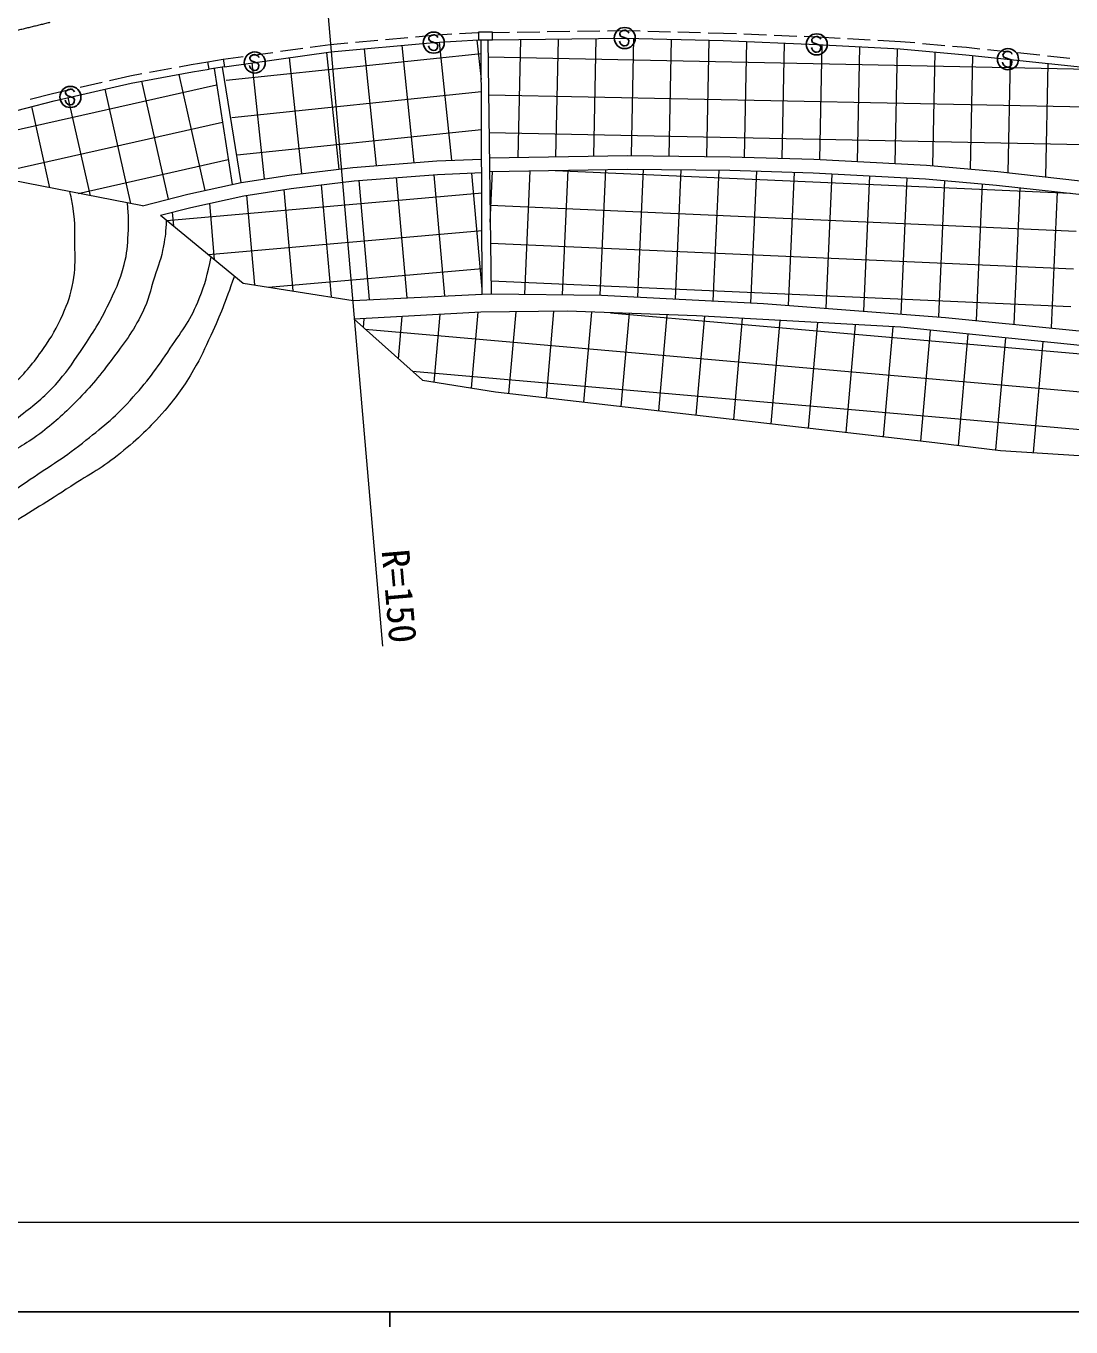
# Model space of a CAD drawing. Units: millimetres, scale not verified. Extents: x 40000 to 680000, y 20000 to 380000.
# Drawn here: x 143868 to 213174, y 204000 to 290254 of the extents above; entities that cross this region are included whole.
import ezdxf
from ezdxf.enums import TextEntityAlignment as Align

# ---------------------------------------------------------------- set-up
doc = ezdxf.new("R2010")
doc.units = ezdxf.units.MM
doc.header["$LTSCALE"] = 1000
doc.linetypes.add('CHAIN', pattern=[18.5, 12, -1.5, 3.5, -1.5])
for name, color, linetype, lineweight in [('M-BMK', 2, 'CHAIN', 13), ('M-STR-HTXT', 7, 'Continuous', 13), ('M-STR-STRC', 7, 'Continuous', 25), ('M-TTL-BAND', 7, 'Continuous', 25), ('M-WORK', 1, 'Continuous', 13)]:
    doc.layers.add(name, color=color, linetype=linetype, lineweight=lineweight)
doc.styles.add('ＭＳ ゴシック', font='')
doc.styles.get('ＭＳ ゴシック').set_extended_font_data('MS Gothic')

msp = doc.modelspace()

# ---------------------------------------------------------------- linework, layer by layer
at = {"layer": 'M-BMK'}
msp.add_arc((179862, 144483), 150000, 96.19375, 126.60808, dxfattribs=at)
at = {"layer": 'M-STR-HTXT'}
for p, q in [((163679, 293607), (167510, 249134)), ((92786, 210941), (383011, 210941))]:
    msp.add_line(p, q, dxfattribs=at)
at = {"layer": 'M-STR-STRC'}
for p, q in [((183348, 289893), (183258, 289796)), ((183440, 289958), (183348, 289893)), ((183556, 289982), (183440, 289958)), ((183637, 289971), (183556, 289982)), ((183738, 289920), (183637, 289971)), ((183815, 289868), (183738, 289920)), ((183839, 289790), (183815, 289868)), ((170590, 289493), (170579, 289413)), ((170579, 289413), (170639, 289286)), ((170680, 289590), (170590, 289493)), ((170639, 289286), (170745, 289234)), ((170772, 289655), (170680, 289590)), ((170745, 289234), (171118, 289103)), ((170888, 289678), (170772, 289655)), ((170969, 289667), (170888, 289678)), ((171070, 289617), (170969, 289667)), ((171147, 289564), (171070, 289617)), ((171118, 289103), (171174, 288982)), ((171171, 289486), (171147, 289564)), ((171174, 288982), (171153, 288823)), ((183249, 289174), (183222, 289251)), ((183258, 289796), (183247, 289717)), ((183247, 289717), (183307, 289589)), ((183308, 289050), (183249, 289174)), ((183307, 289589), (183413, 289538)), ((183380, 288998), (183308, 289050)), ((183483, 288946), (183380, 288998)), ((183413, 289538), (183785, 289406)), ((183684, 288955), (183567, 288934)), ((183772, 289022), (183684, 288955)), ((183821, 289126), (183772, 289022)), ((183785, 289406), (183842, 289285)), ((183842, 289285), (183821, 289126)), ((195992, 289379), (195981, 289299)), ((195981, 289299), (196041, 289172)), ((196082, 289476), (195992, 289379)), ((196041, 289172), (196147, 289120)), ((196174, 289541), (196082, 289476)), ((196147, 289120), (196520, 288989)), ((196290, 289565), (196174, 289541)), ((196371, 289553), (196290, 289565)), ((196472, 289503), (196371, 289553)), ((196549, 289450), (196472, 289503)), ((196520, 288989), (196576, 288868)), ((196573, 289372), (196549, 289450)), ((158720, 288176), (158709, 288096)), ((158709, 288096), (158769, 287969)), ((158810, 288273), (158720, 288176)), ((158901, 288338), (158810, 288273)), ((159017, 288362), (158901, 288338)), ((159098, 288350), (159017, 288362)), ((159200, 288300), (159098, 288350)), ((159277, 288248), (159200, 288300)), ((159301, 288170), (159277, 288248)), ((170581, 288871), (170554, 288948)), ((170640, 288746), (170581, 288871)), ((170713, 288695), (170640, 288746)), ((170815, 288643), (170713, 288695)), ((170899, 288631), (170815, 288643)), ((171017, 288651), (170899, 288631)), ((171104, 288718), (171017, 288651)), ((171153, 288823), (171104, 288718)), ((183567, 288934), (183483, 288946)), ((195983, 288757), (195956, 288834)), ((196042, 288633), (195983, 288757)), ((196115, 288581), (196042, 288633)), ((196217, 288529), (196115, 288581)), ((196301, 288517), (196217, 288529)), ((196419, 288537), (196301, 288517)), ((196506, 288604), (196419, 288537)), ((196555, 288709), (196506, 288604)), ((196576, 288868), (196555, 288709)), ((208673, 288394), (208662, 288314)), ((208662, 288314), (208722, 288187)), ((208763, 288491), (208673, 288394)), ((208722, 288187), (208828, 288136)), ((208855, 288556), (208763, 288491)), ((208828, 288136), (209201, 288004)), ((208971, 288580), (208855, 288556)), ((209052, 288568), (208971, 288580)), ((209153, 288518), (209052, 288568)), ((209230, 288466), (209153, 288518)), ((209254, 288388), (209230, 288466)), ((158711, 287554), (158683, 287631)), ((158770, 287430), (158711, 287554)), ((158769, 287969), (158874, 287917)), ((158842, 287378), (158770, 287430)), ((158945, 287326), (158842, 287378)), ((158874, 287917), (159247, 287786)), ((159029, 287314), (158945, 287326)), ((159146, 287334), (159029, 287314)), ((159233, 287402), (159146, 287334)), ((159283, 287506), (159233, 287402)), ((159247, 287786), (159303, 287665)), ((159303, 287665), (159283, 287506)), ((208664, 287772), (208637, 287849)), ((208723, 287648), (208664, 287772)), ((208796, 287596), (208723, 287648)), ((208898, 287544), (208796, 287596)), ((208982, 287532), (208898, 287544)), ((209100, 287552), (208982, 287532)), ((209187, 287620), (209100, 287552)), ((209236, 287724), (209187, 287620)), ((209201, 288004), (209257, 287883)), ((209257, 287883), (209236, 287724)), ((146493, 285889), (146482, 285809)), ((146482, 285809), (146542, 285682)), ((146583, 285986), (146493, 285889)), ((146542, 285682), (146648, 285630)), ((146675, 286051), (146583, 285986)), ((146648, 285630), (147021, 285499)), ((146791, 286075), (146675, 286051)), ((146872, 286063), (146791, 286075)), ((146973, 286013), (146872, 286063)), ((147050, 285961), (146973, 286013)), ((147074, 285882), (147050, 285961)), ((146485, 285267), (146457, 285344)), ((146544, 285143), (146485, 285267)), ((146616, 285091), (146544, 285143)), ((146718, 285039), (146616, 285091)), ((146802, 285027), (146718, 285039)), ((146920, 285047), (146802, 285027)), ((147007, 285115), (146920, 285047)), ((147056, 285219), (147007, 285115)), ((147021, 285499), (147077, 285378)), ((147077, 285378), (147056, 285219))]:
    msp.add_line(p, q, dxfattribs=at)
for centre in [(170911, 289153), (183579, 289456), (196313, 289039), (159040, 287836), (208994, 288054), (146814, 285549)]:
    msp.add_circle(centre, 700, dxfattribs=at)
at = {"layer": 'M-TTL-BAND'}
for p, q in [((40000, 205000), (579000, 205000)), ((168000, 205000), (168000, 204000))]:
    msp.add_line(p, q, dxfattribs=at)
at = {"layer": 'M-WORK'}
for p, q in [((172608, 289755), (173844, 289829)), ((174797, 289839), (173874, 289839)), ((173874, 289839), (173874, 289330)), ((174790, 289830), (175936, 289846)), ((174797, 289330), (174797, 289839)), ((176436, 289854), (177936, 289875)), ((178436, 289882), (179936, 289904)), ((180436, 289911), (181936, 289932)), ((182436, 289940), (183581, 289956)), ((183581, 289956), (184607, 289930)), ((185107, 289917), (186606, 289878)), ((187106, 289865), (188606, 289826)), ((162721, 288854), (164034, 289037)), ((164034, 289037), (165213, 289143)), ((164091, 288540), (170911, 289153)), ((165711, 289187), (167205, 289322)), ((167703, 289366), (169197, 289501)), ((169615, 281194), (168808, 288964)), ((169695, 289545), (170874, 289651)), ((170874, 289651), (172109, 289725)), ((170911, 289153), (173874, 289330)), ((172113, 281351), (171299, 289176)), ((174069, 286710), (173797, 289325)), ((173874, 289330), (174797, 289330)), ((174114, 272474), (174061, 289330)), ((174487, 289330), (174727, 272488)), ((174797, 289330), (183579, 289456)), ((176516, 281540), (176675, 289357)), ((179017, 281584), (179176, 289393)), ((181519, 281628), (181678, 289429)), ((183579, 289456), (190114, 289287)), ((184020, 281664), (184178, 289440)), ((186520, 281634), (186677, 289376)), ((189020, 281605), (189177, 289311)), ((189105, 289813), (190131, 289787)), ((190114, 289287), (196313, 289039)), ((190131, 289787), (190986, 289753)), ((191485, 289733), (192984, 289672)), ((191519, 281559), (191675, 289225)), ((193484, 289652), (194982, 289592)), ((194018, 281487), (194174, 289124)), ((195482, 289572), (196337, 289538)), ((196313, 289039), (201836, 288737)), ((196337, 289538), (197856, 289455)), ((196517, 281405), (196672, 289019)), ((198356, 289428), (199853, 289346)), ((200353, 289318), (201872, 289235)), ((201872, 289235), (202818, 289151)), ((203316, 289106), (204810, 288973)), ((156952, 288049), (158264, 288232)), ((157021, 287554), (164091, 288540)), ((157150, 286669), (174063, 288427)), ((158760, 288301), (160245, 288509)), ((160741, 288578), (162226, 288785)), ((162151, 280465), (161351, 288158)), ((164633, 280767), (163829, 288503)), ((167122, 281001), (166317, 288740)), ((174503, 288203), (214421, 287390)), ((199015, 281272), (199170, 288882)), ((201513, 281139), (201668, 288746)), ((201836, 288737), (206205, 288346)), ((204010, 280990), (204164, 288528)), ((205308, 288928), (206254, 288844)), ((206205, 288346), (214429, 287484)), ((206254, 288844), (207135, 288751)), ((206506, 280765), (206660, 288298)), ((207632, 288699), (209124, 288543)), ((209621, 288491), (211113, 288335)), ((211610, 288282), (213102, 288126)), ((152048, 287196), (153524, 287467)), ((154015, 287558), (154824, 287706)), ((154824, 287706), (155931, 287885)), ((154909, 287214), (156011, 287391)), ((155931, 287885), (156941, 288048)), ((156011, 287391), (155931, 287885)), ((157021, 287554), (156011, 287391)), ((156339, 287444), (157537, 279751)), ((158142, 279884), (156893, 287534)), ((156941, 288048), (157021, 287554)), ((159674, 280115), (158873, 287812)), ((209002, 280527), (209155, 288037)), ((211497, 280252), (211650, 287776)), ((145742, 285304), (150848, 286468)), ((147454, 286207), (148917, 286540)), ((149404, 286652), (150747, 286958)), ((150747, 286958), (151557, 287106)), ((150848, 286468), (154909, 287214)), ((153312, 278774), (151555, 286598)), ((155744, 279356), (154016, 287049)), ((140578, 282767), (156510, 286346)), ((144144, 285403), (145623, 285790)), ((145623, 285790), (146967, 286096)), ((148136, 279004), (146673, 285517)), ((150815, 278483), (149111, 286072)), ((157512, 284193), (174071, 285915)), ((174539, 285702), (214212, 284894)), ((140378, 283901), (145742, 285304)), ((145457, 279526), (144246, 284913)), ((141221, 280350), (156895, 283870)), ((157874, 281717), (174079, 283402)), ((174574, 283201), (214002, 282398)), ((147333, 279160), (157281, 281395)), ((165548, 280879), (171107, 281309)), ((171107, 281309), (174085, 281434)), ((174599, 281506), (183751, 281667)), ((183751, 281667), (190571, 281587)), ((190571, 281587), (196112, 281427)), ((196112, 281427), (203598, 281027)), ((151593, 278331), (138472, 280885)), ((158142, 279884), (161321, 280364)), ((161321, 280364), (165548, 280879)), ((165638, 279983), (171161, 280411)), ((171645, 272357), (170941, 280394)), ((171161, 280411), (174123, 280534)), ((174114, 272813), (173441, 280506)), ((174614, 280606), (183753, 280767)), ((174661, 277252), (174810, 280610)), ((176951, 272467), (177314, 280654)), ((178952, 280682), (213146, 279164)), ((179452, 272443), (179819, 280698)), ((181954, 272419), (182323, 280742)), ((183753, 280767), (190552, 280687)), ((184451, 272293), (184826, 280754)), ((186947, 272163), (187327, 280725)), ((189444, 272033), (189829, 280695)), ((190552, 280687), (196075, 280528)), ((191941, 271903), (192328, 280636)), ((194436, 271733), (194828, 280564)), ((196075, 280528), (203534, 280129)), ((196930, 271542), (197326, 280461)), ((199424, 271351), (199822, 280328)), ((203598, 281027), (208331, 280601)), ((208331, 280601), (213801, 279997)), ((154590, 279103), (158142, 279884)), ((158306, 278999), (161443, 279472)), ((161443, 279472), (165638, 279983)), ((164122, 272291), (163472, 279719)), ((166646, 272118), (165956, 280007)), ((169145, 272237), (168449, 280201)), ((201918, 271160), (202319, 280194)), ((203534, 280129), (208241, 279706)), ((204412, 270969), (204813, 280014)), ((206903, 270731), (207306, 279790)), ((208241, 279706), (213702, 279103)), ((209395, 270483), (209797, 279534)), ((151593, 278331), (154590, 279103)), ((153200, 277369), (174122, 279200)), ((154799, 278227), (158306, 278999)), ((159033, 273085), (158513, 279030)), ((161577, 272688), (160990, 279403)), ((211886, 270235), (212287, 279259)), ((152786, 277709), (154799, 278227)), ((153673, 276981), (153591, 277916)), ((156377, 274763), (156050, 278502)), ((174645, 278371), (213525, 276645)), ((152786, 277709), (158277, 273203)), ((155964, 275102), (174119, 276690)), ((174680, 275867), (213345, 274150)), ((159954, 272941), (174116, 274180)), ((158277, 273203), (165559, 272066)), ((174715, 273363), (213165, 271656)), ((165559, 272066), (174114, 272474)), ((174114, 272474), (174727, 272488)), ((174727, 272488), (182027, 272419)), ((182027, 272419), (192790, 271859)), ((192790, 271859), (204849, 270936)), ((174039, 271287), (165621, 270808)), ((166240, 270258), (166291, 270846)), ((168569, 268191), (168813, 270990)), ((170943, 266652), (171336, 271133)), ((173418, 266249), (173858, 271277)), ((179767, 271341), (174039, 271287)), ((175896, 265887), (176370, 271309)), ((178380, 265600), (178882, 271332)), ((188345, 271048), (179767, 271341)), ((180864, 265312), (181387, 271285)), ((182624, 271243), (249900, 265357)), ((183349, 265025), (183889, 271200)), ((185833, 264739), (186391, 271114)), ((188318, 264454), (188892, 271016)), ((196710, 270568), (188345, 271048)), ((190803, 264168), (191389, 270873)), ((204849, 270936), (213055, 270119)), ((165621, 270808), (170158, 266780)), ((166354, 270157), (275369, 260619)), ((193287, 263883), (193886, 270730)), ((195772, 263597), (196383, 270587)), ((201880, 270277), (196710, 270568)), ((198256, 263310), (198880, 270446)), ((200741, 263024), (201378, 270305)), ((240639, 266363), (201880, 270277)), ((203225, 262738), (203867, 270076)), ((213055, 270119), (224990, 268875)), ((205709, 262448), (206355, 269825)), ((208193, 262155), (208842, 269574)), ((210687, 261977), (211330, 269323)), ((169490, 267373), (256499, 259761)), ((170158, 266780), (175006, 265990)), ((175006, 265990), (183602, 264996)), ((183602, 264996), (193957, 263806)), ((193957, 263806), (204133, 262633)), ((204133, 262633), (208502, 262118)), ((208502, 262118), (213724, 261781))]:
    msp.add_line(p, q, dxfattribs=at)
for points, knots in [([(125813, 262497), (127179, 262493), (127573, 262512), (128699, 262578), (130597, 262689), (131652, 262881), (133529, 263182), (135070, 263429), (135937, 263565), (137454, 263928), (138752, 264238), (139519, 264345), (140722, 264922), (141694, 265389), (142208, 265750), (142996, 266485), (143888, 267318), (144321, 267865), (145020, 268865), (145601, 269695), (145886, 270196), (146299, 271121), (146662, 271932), (146832, 272413), (146992, 273288), (147145, 274128), (147121, 274617), (147116, 275472), (147110, 276521), (147152, 277118), (146992, 278154), (146924, 278592), (146903, 278753), (146781, 279268)], [0, 0, 0, 0, 1, 1, 1, 2, 2, 2, 3, 3, 3, 4, 4, 4, 5, 5, 5, 6, 6, 6, 7, 7, 7, 8, 8, 8, 9, 9, 9, 10, 10, 10, 11, 11, 11, 11]), ([(131588, 259904), (133198, 260278), (133616, 260376), (134909, 260703), (136266, 261047), (137052, 261163), (138372, 261627), (139340, 261967), (139889, 262163), (140788, 262657), (141908, 263272), (142510, 263673), (143523, 264451), (144470, 265178), (145006, 265596), (145814, 266475), (146544, 267270), (146883, 267781), (147484, 268678), (148235, 269800), (148656, 270436), (149260, 271644), (149787, 272699), (150075, 273310), (150379, 274450), (150582, 275214), (150599, 275667), (150645, 276457), (150692, 277263), (150671, 277563), (150607, 278523)], [0, 0, 0, 0, 1, 1, 1, 2, 2, 2, 3, 3, 3, 4, 4, 4, 5, 5, 5, 6, 6, 6, 7, 7, 7, 8, 8, 8, 9, 9, 9, 10, 10, 10, 10]), ([(153169, 277395), (153132, 276597), (153109, 276340), (152989, 275675), (152840, 274843), (152643, 274402), (152385, 273597), (152090, 272676), (152015, 272120), (151586, 271253), (150929, 269923), (150395, 269263), (149508, 268074), (148626, 266891), (148083, 266258), (147040, 265214), (146142, 264317), (145618, 263825), (144589, 263083), (143632, 262394), (143031, 262102), (141996, 261538), (140884, 260932), (140256, 260598), (139101, 260082), (137421, 259331), (136436, 259011), (134696, 258412), (133667, 258058), (133328, 257942), (132050, 257542)], [0, 0, 0, 0, 1, 1, 1, 2, 2, 2, 3, 3, 3, 4, 4, 4, 5, 5, 5, 6, 6, 6, 7, 7, 7, 8, 8, 8, 9, 9, 9, 10, 10, 10, 10]), ([(133444, 254500), (135285, 255247), (135791, 255446), (137259, 256131), (138527, 256723), (139257, 257025), (140465, 257730), (141851, 258538), (142550, 259117), (143875, 260021), (145339, 261020), (146215, 261505), (147605, 262605), (148905, 263634), (149653, 264208), (150775, 265429), (151930, 266686), (152481, 267480), (153439, 268892), (154277, 270127), (154811, 270807), (155357, 272196), (155768, 273237), (155889, 273679), (156148, 274950)], [0, 0, 0, 0, 1, 1, 1, 2, 2, 2, 3, 3, 3, 4, 4, 4, 5, 5, 5, 6, 6, 6, 7, 7, 7, 8, 8, 8, 8]), ([(157696, 273680), (157004, 271792), (156829, 271244), (156130, 269745), (155707, 268838), (155495, 268314), (154984, 267454), (154325, 266344), (153916, 265735), (153066, 264763), (152020, 263566), (151362, 262951), (150136, 261939), (148938, 260951), (148135, 260573), (146832, 259728), (145224, 258684), (144302, 258134), (142676, 257117), (141056, 256103), (140140, 255548), (138520, 254533), (135896, 252888), (135075, 252353), (131834, 250270)], [0, 0, 0, 0, 1, 1, 1, 2, 2, 2, 3, 3, 3, 4, 4, 4, 5, 5, 5, 6, 6, 6, 7, 7, 7, 8, 8, 8, 8])]:
    msp.add_open_spline(points, degree=3, knots=knots, dxfattribs=at)

# ---------------------------------------------------------------- texts
at = {"layer": 'M-STR-HTXT', "style": 'ＭＳ ゴシック'}
msp.add_text('R=150', height=1833, rotation=274.924, dxfattribs=at).set_placement((168364, 255559), align=Align.MIDDLE_LEFT)

doc.saveas('drawing.dxf')
